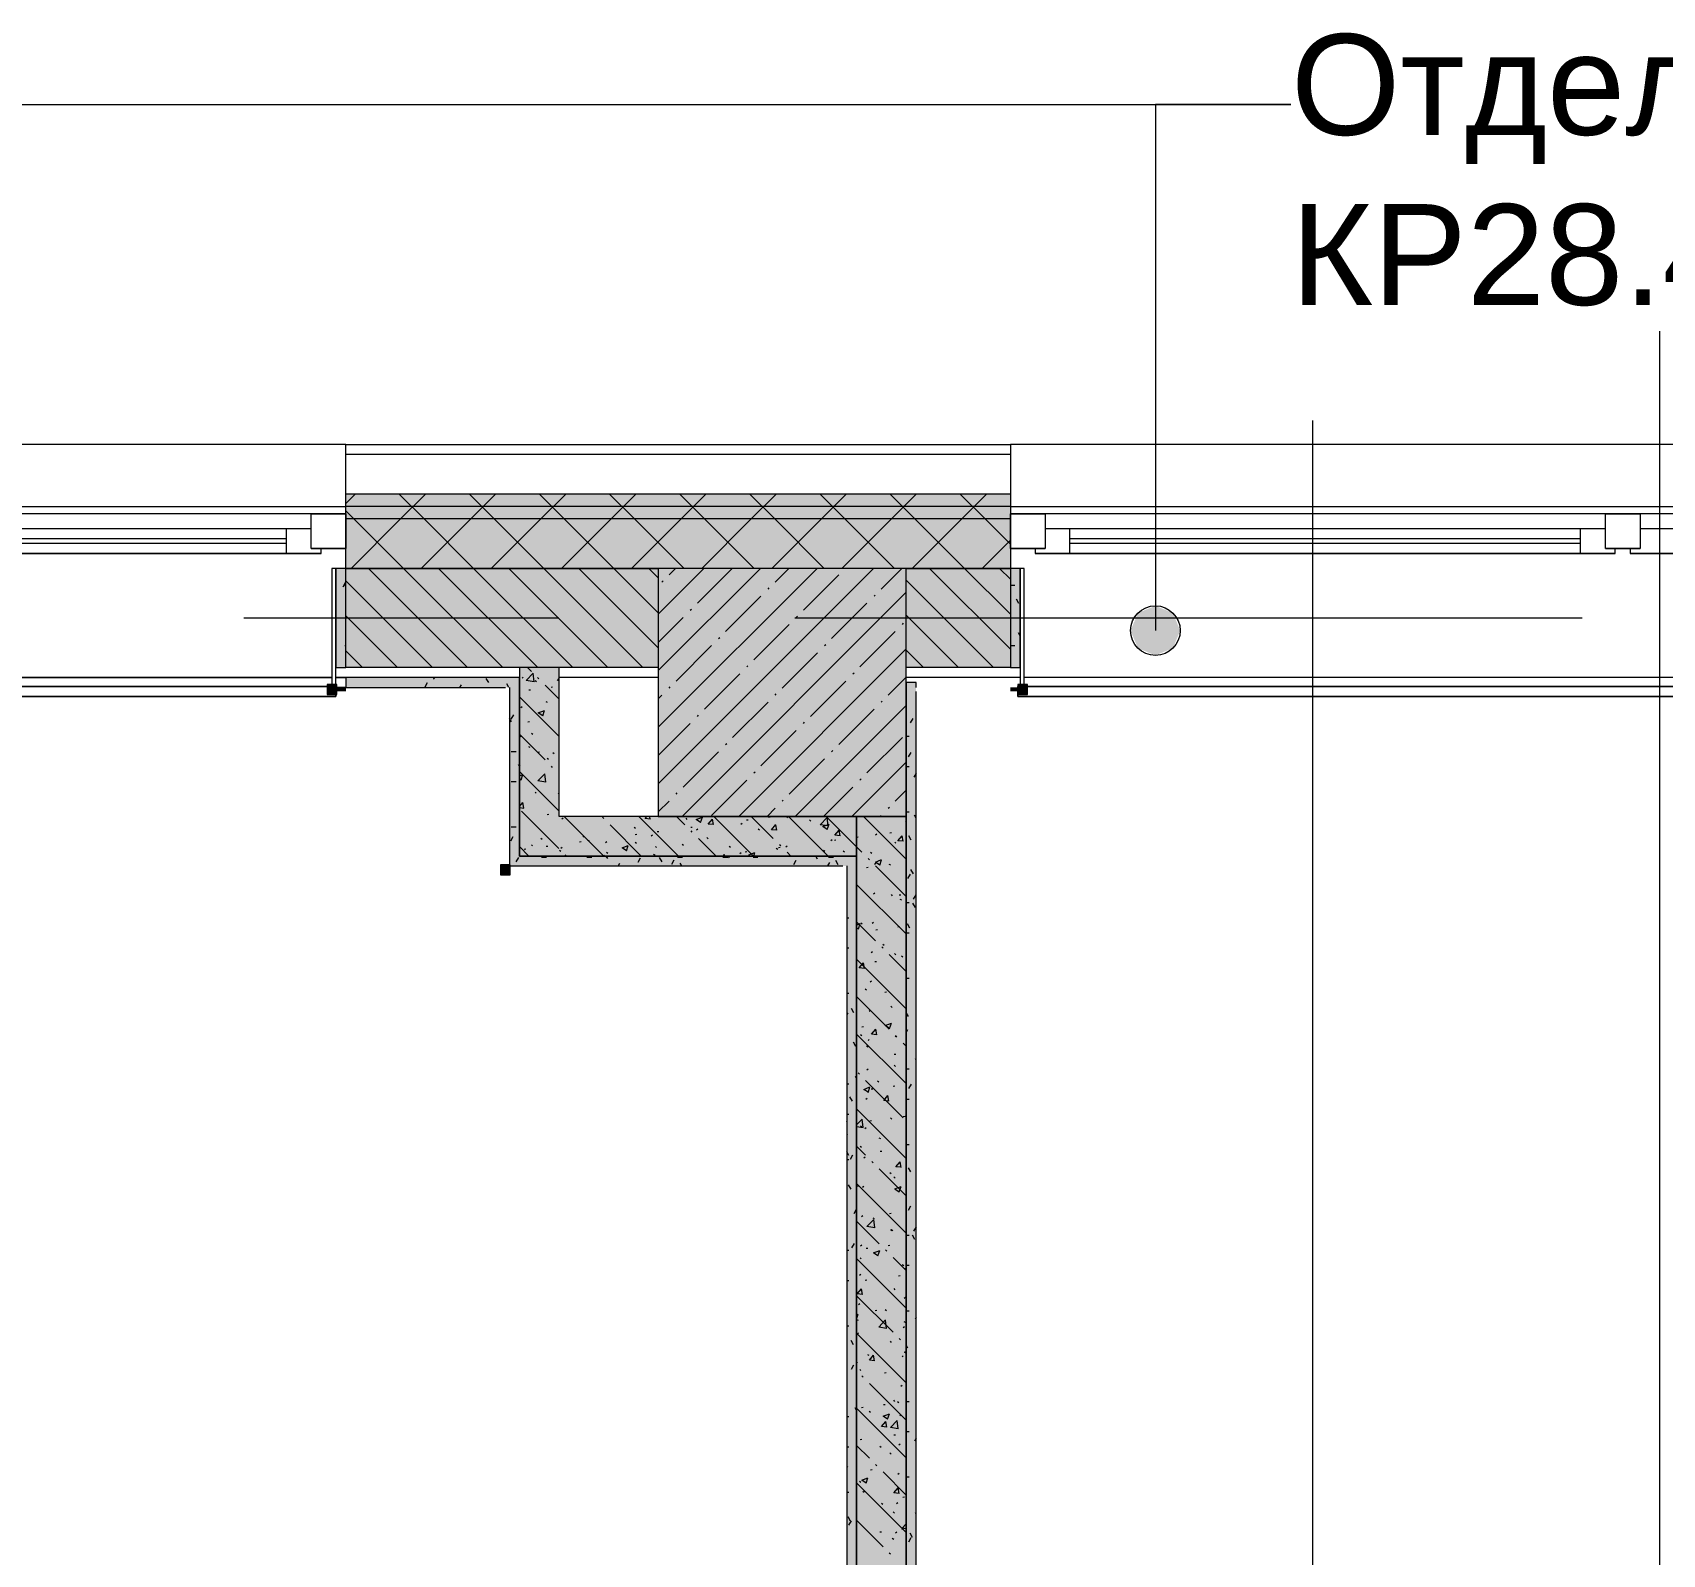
# Model space of a CAD drawing. Header units: millimetres. Extents: x -3817 to 677485, y -22715 to 103890.
# Drawn here: x 72522 to 75808, y 27023 to 30092 of the extents above; entities that cross this region are included whole.
import ezdxf

# ---------------------------------------------------------------- set-up
doc = ezdxf.new("R2010")
doc.units = ezdxf.units.MM
doc.layers.add('PDF _Геометрия', color=7, linetype='Continuous', true_color=0x1d1d1d)
doc.layers.add('PDF _Сплошная заливка', color=7, linetype='Continuous', true_color=0xffffff)
doc.layers.add('PDF _Текст', color=7, linetype='Continuous')
doc.styles.add('PDF GOST-Common', font='arial.ttf')

msp = doc.modelspace()

# ---------------------------------------------------------------- hatches: boundary and pattern name
at = {"layer": 'PDF _Сплошная заливка', "transparency": 33554559}
h = msp.add_hatch(color=256, dxfattribs=at)
h.paths.add_polyline_path([(85213.3, 29111.3), (85213.3, 29161.3), (80593.3, 29161.3), (80593.3, 29111.3), (84533.7, 29111.3)], flags=0)
h.paths.add_polyline_path([(70803.3, 29111.3), (71053.3, 29111.3), (71053.3, 29161.3), (68453.3, 29161.3), (68453.3, 29111.3), (70432.2, 29111.3)], flags=0)
h.paths.add_polyline_path([(73153.3, 29111.3), (74493.3, 29111.3), (74493.3, 29161.3), (73153.3, 29161.3)], flags=0)
h.paths.add_polyline_path([(77111.9, 29111.3), (77493.3, 29111.3), (77493.3, 29161.3), (76593.3, 29161.3), (76593.3, 29111.3)], flags=0)
h.paths.add_polyline_path([(60248.3, 29111.3), (61303.3, 29111.3), (61303.3, 29161.3), (60248.3, 29161.3)], flags=0)
h.paths.add_polyline_path([(66403.3, 29111.3), (67353.3, 29111.3), (67353.3, 29161.3), (66403.3, 29161.3)], flags=0)
h.paths.add_polyline_path([(57815.1, 29111.3), (57948.3, 29111.3), (57948.3, 29161.3), (57103.3, 29161.3), (57103.3, 29111.3), (57444.1, 29111.3)], flags=0)
h.paths.add_polyline_path([(51103.3, 29111.3), (52003.3, 29111.3), (52003.3, 29161.3), (51103.3, 29161.3)], flags=0)
h.paths.add_polyline_path([(55003.3, 29111.3), (55003.3, 29161.3), (54103.3, 29161.3), (54104.2, 29111.3), (54846.4, 29111.3)], flags=0)
h.paths.add_polyline_path([(49003.3, 29111.3), (49003.3, 29161.3), (47903.3, 29161.3), (47903.3, 29111.3), (48909, 29111.3)], flags=0)
h.paths.add_polyline_path([(44803.3, 29111.3), (44803.3, 29161.3), (42403.3, 29161.3), (42403.3, 29111.3), (44455.9, 29111.3)], flags=0)
h = msp.add_hatch(color=256, dxfattribs=at)
h.paths.add_polyline_path([(85213.3, 29011.3), (85213.3, 29111.3), (80593.3, 29111.3), (80593.3, 29011.3), (84533.7, 29011.3)], flags=0)
h.paths.add_polyline_path([(77493.3, 29011.3), (77493.3, 29111.3), (76593.3, 29111.3), (76593.3, 29011.3), (77111.9, 29011.3)], flags=0)
h.paths.add_polyline_path([(67353.3, 29011.3), (67353.3, 29013.3), (67321.3, 29013.3), (67321.3, 29021.3), (67353.3, 29021.3), (67353.3, 29111.3), (66403.3, 29111.3), (66403.3, 29011.3), (67321.3, 29011.3)], flags=0)
h.paths.add_polyline_path([(68485.3, 29011.3), (71053.3, 29011.3), (71053.3, 29111.3), (68453.3, 29111.3), (68453.3, 29021.3), (68485.3, 29021.3), (68485.3, 29013.3), (68453.3, 29011.3)], flags=0)
h.paths.add_polyline_path([(74283.3, 29011.3), (74493.3, 29011.3), (74493.3, 29111.3), (73153.3, 29111.3), (73153.3, 29011.3), (74143.2, 29011.3)], flags=0)
h.paths.add_polyline_path([(54403.3, 29011.3), (55003.3, 29011.3), (55003.3, 29111.3), (54103.3, 29111.3), (54104.2, 29011.3)], flags=0)
h.paths.add_polyline_path([(60783.9, 29011.3), (61303.3, 29011.3), (61303.3, 29111.3), (60248.3, 29111.3), (60248.3, 29011.3), (60412.8, 29011.3)], flags=0)
h.paths.add_polyline_path([(51103.3, 29011.3), (52003.3, 29011.3), (52003.3, 29111.3), (51103.3, 29111.3)], flags=0)
h.paths.add_polyline_path([(57103.3, 29011.3), (57948.3, 29011.3), (57948.3, 29111.3), (57103.3, 29111.3)], flags=0)
h.paths.add_polyline_path([(48403.3, 29011.3), (49003.3, 29011.3), (49003.3, 29111.3), (47903.3, 29111.3), (47903.3, 29011.3), (48166.8, 29011.3)], flags=0)
h.paths.add_polyline_path([(44803.3, 29011.3), (44803.3, 29111.3), (42403.3, 29111.3), (42403.3, 29011.3), (44455.9, 29011.3)], flags=0)
h = msp.add_hatch(color=256, dxfattribs=at)
h.paths.add_polyline_path([(80822.8, 28811.3), (80893.3, 28811.3), (80893.3, 29011.3), (80593.3, 29011.3), (80593.3, 28811.3)], flags=0)
h.paths.add_polyline_path([(73783.3, 28811.3), (73783.3, 29011.3), (73153.3, 29011.3), (73153.3, 28811.3), (73401, 28811.3)], flags=0)
h.paths.add_polyline_path([(74493.3, 28811.3), (74493.3, 29011.3), (74283.3, 29011.3), (74283.3, 28811.3)], flags=0)
h.paths.add_polyline_path([(76593.3, 28811.3), (76993.3, 28811.3), (76993.3, 29011.3), (76593.3, 29011.3)], flags=0)
h.paths.add_polyline_path([(68553.3, 28811.3), (70553.3, 28811.3), (70553.3, 29011.3), (68449.3, 29011.3), (68449.3, 28811.3)], flags=0)
h.paths.add_polyline_path([(67303.3, 28811.3), (67303.3, 29011.3), (67003.3, 29011.3), (67003.3, 28811.3), (67092.4, 28811.3)], flags=0)
h.paths.add_polyline_path([(60248.3, 28811.3), (60378.3, 28811.3), (60378.3, 29008.8), (60978.3, 29008.8), (60978.3, 28811.3), (61303.3, 28811.3), (61303.3, 29011.3), (60248.3, 29011.3), (60248.3, 28992.2)], flags=0)
h.paths.add_polyline_path([(54103.3, 28811.3), (54403.3, 28811.3), (54403.3, 29011.3), (54103.3, 29011.3)], flags=0)
h.paths.add_polyline_path([(57948.3, 28811.3), (57948.3, 29011.3), (57103.3, 29011.3), (57103.3, 28811.3), (57815.1, 28811.3)], flags=0)
h.paths.add_polyline_path([(43003.3, 28811.3), (44803.3, 28811.3), (44803.3, 29011.3), (43003.3, 29011.3)], flags=0)
h.paths.add_polyline_path([(52003.3, 28811.3), (52003.3, 29011.3), (51103.3, 29011.3), (51103.3, 28811.3), (51877.7, 28811.3)], flags=0)
h.paths.add_polyline_path([(47903.3, 28811.3), (48403.3, 28811.3), (48403.3, 29011.3), (47903.3, 29011.3)], flags=0)
for color, points in [(256, [(74143.2, 28511.3), (74283.3, 28511.3), (74283.3, 29011.3), (73783.3, 29011.3), (73783.3, 28511.3)]), (7, [(74785.8, 28835.9), (74821.2, 28850.6), (74835.8, 28885.9), (74821.2, 28921.3), (74785.8, 28935.9), (74750.5, 28921.3), (74735.8, 28885.9), (74750.5, 28850.6)]), (256, [(74183.3, 25111.4), (74283.3, 25111.4), (74283.3, 28511.3), (74183.3, 28511.3), (74183.3, 27014.1)]), (256, [(74183.3, 28411.3), (74183.3, 28431.3), (73503.3, 28431.3), (73503.3, 28411.3), (74163.3, 28411.3)])]:
    msp.add_hatch(color=color, dxfattribs=at).paths.add_polyline_path(points)
h = msp.add_hatch(color=256, dxfattribs=at)
h.paths.add_polyline_path([(71081.3, 28771.3), (71081.3, 28791.3), (71073.3, 28791.3), (71073.3, 28771.3)], flags=0)
h.paths.add_polyline_path([(73475.3, 28771.3), (73503.3, 28771.3), (73503.3, 28791.3), (73153.3, 28791.3), (73153.3, 28771.3), (73401, 28771.3)], flags=0)

# ---------------------------------------------------------------- linework, layer by layer
at = {"layer": 'PDF _Геометрия', "color": 7, "lineweight": 9}
for points in [[(72217.2, 28924.3), (72217.2, 29946.7), (75059.1, 29946.7), (74785.8, 29946.7), (74785.8, 28885.9)], [(74493.3, 29241.3), (73153.3, 29241.3)], [(74493.3, 29161.3), (73153.3, 29161.3)], [(74493.3, 29136.3), (73153.3, 29136.3)], [(74493.3, 29111.3), (73153.3, 29111.3)], [(71081.3, 28753.3), (73133.3, 28753.3), (71081.3, 28753.3), (71081.3, 28773.3)], [(73115.3, 28773.3), (71081.3, 28773.3), (73115.3, 28773.3)], [(73153.3, 28771.3), (73475.3, 28771.3)], [(73483.3, 28771.3), (73483.3, 28411.3)], [(74303.3, 24739.3), (74303.3, 28763.3)], [(74508.3, 28763.3), (74508.3, 28753.3), (74508.3, 28773.3)], [(76565.3, 28773.3), (74527.8, 28773.3), (76565.3, 28773.3)], [(73133.3, 28757.3), (73133.3, 28753.3), (73133.3, 28757.3)], [(73503.3, 28411.3), (74155.3, 28411.3)], [(74163.3, 28411.3), (74163.3, 28390.4), (74163.3, 25139.3)]]:
    msp.add_lwpolyline(points, dxfattribs=at)
at = {"layer": 'PDF _Геометрия', "color": 253, "lineweight": 9, "true_color": 0xaaaaaa}
for points in [[(75803.3, 25066), (75803.3, 26989.4), (75803.3, 29489.4)], [(75103.3, 24976), (75103.3, 26809.4), (75103.3, 29309.4)], [(73153.3, 29121.3), (71053.3, 29121.3)], [(76593.3, 29121.3), (74493.3, 29121.3)], [(72373.3, 29071.3), (73033.3, 29071.3)], [(73033.3, 29061.3), (72373.3, 29061.3)], [(74613.3, 29071.3), (75643.3, 29071.3)], [(75643.3, 29061.3), (74613.3, 29061.3)], [(73083.3, 29051.4), (73153.3, 29051.4)], [(74493.3, 29051.4), (74563.3, 29051.4)], [(75693.3, 29051.4), (75763.3, 29051.4)], [(72947.6, 28911.3), (73582.6, 28911.3)], [(74058.8, 28911.3), (75646.3, 28911.3)]]:
    msp.add_lwpolyline(points, dxfattribs=at)
at = {"layer": 'PDF _Геометрия', "color": 9, "lineweight": 9, "true_color": 0xc0c0c0}
for points in [[(73153.3, 29011.3), (73153.3, 29261.3), (71053.3, 29261.3), (71053.3, 29011.3)], [(76593.3, 29011.3), (76593.3, 29261.3), (74493.3, 29261.3), (74493.3, 29011.3), (74493.3, 28811.3), (74283.3, 28811.3), (74283.3, 29011.3), (73783.3, 29011.3), (73783.3, 28811.3), (73153.3, 28811.3), (73153.3, 29011.3), (73153.3, 29261.3), (74493.3, 29261.3), (74493.3, 29011.3)], [(70553.3, 24711.3), (70483.3, 24711.3), (70553.3, 24711.3), (70553.3, 24731.3), (70553.3, 25111.4), (71503.3, 25111.4), (71503.3, 24731.3), (71503.3, 24711.3), (73164.3, 24711.3), (73184.3, 24711.3), (73184.3, 25111.4), (74163.3, 25111.4), (74183.3, 25111.4), (74183.3, 28411.3), (74183.3, 28431.3), (73503.3, 28431.3), (73503.3, 28771.3), (73503.3, 28791.3), (73153.3, 28791.3), (73153.3, 28771.3), (73134.8, 28771.3)], [(73503.3, 28791.3), (73133.3, 28791.3), (73153.3, 28791.3)], [(73783.3, 28791.3), (73583.3, 28791.3)], [(74513.3, 28791.3), (74283.3, 28791.3)], [(74303.3, 28771.3), (74303.3, 28781.3), (74283.3, 28781.3), (74283.3, 24711.3), (74303.3, 24711.3), (74858.1, 24711.3), (74283.3, 24711.3)], [(76565.3, 28791.3), (74521.3, 28791.3)], [(73483.3, 28411.3), (73503.3, 28411.3)]]:
    msp.add_lwpolyline(points, dxfattribs=at)
at = {"layer": 'PDF _Геометрия', "lineweight": 9}
for points in [[(73153.3, 29142.3), (73172.4, 29161.3)], [(73163.8, 29011.3), (73263.8, 29111.3), (73313.8, 29161.3)], [(73611, 28811.3), (73411, 29011.3), (73311, 29111.3), (73261, 29161.3)], [(73305.2, 29011.3), (73405.2, 29111.3), (73455.2, 29161.3)], [(73752.4, 28811.3), (73552.4, 29011.3), (73452.4, 29111.3), (73402.4, 29161.3)], [(73446.6, 29011.3), (73546.6, 29111.3), (73596.6, 29161.3)], [(73783.3, 28921.9), (73693.8, 29011.3), (73593.8, 29111.3), (73543.8, 29161.3)], [(73588, 29011.3), (73688, 29111.3), (73738, 29161.3)], [(73835.3, 29011.3), (73735.3, 29111.3), (73685.3, 29161.3)], [(73729.5, 29011.3), (73829.5, 29111.3), (73879.5, 29161.3)], [(73976.7, 29011.3), (73876.7, 29111.3), (73826.7, 29161.3)], [(73870.9, 29011.3), (73970.9, 29111.3), (74020.9, 29161.3)], [(74118.1, 29011.3), (74018.1, 29111.3), (73968.1, 29161.3)], [(74012.3, 29011.3), (74112.3, 29111.3), (74162.3, 29161.3)], [(74259.5, 29011.3), (74159.5, 29111.3), (74109.5, 29161.3)], [(74153.7, 29011.3), (74253.7, 29111.3), (74303.7, 29161.3)], [(74493.3, 28919), (74401, 29011.3), (74301, 29111.3), (74251, 29161.3)], [(74295.2, 29011.3), (74395.2, 29111.3), (74445.2, 29161.3)], [(74493.3, 29060.5), (74442.4, 29111.3), (74392.4, 29161.3)], [(73269.6, 29011.3), (73169.6, 29111.3), (73153.3, 29127.7)], [(74436.6, 29011.3), (74493.3, 29068)], [(73398.9, 28811.3), (73198.9, 29011.3)], [(73469.6, 28811.3), (73269.6, 29011.3)], [(73540.3, 28811.3), (73340.3, 29011.3)], [(73681.7, 28811.3), (73481.7, 29011.3)], [(73783.3, 28851.2), (73623.1, 29011.3)], [(73783.3, 28992.6), (73764.6, 29011.3)], [(73783.3, 28919.3), (73875.4, 29011.3)], [(73783.3, 28805.2), (73989.4, 29011.3)], [(73783.3, 28691.2), (74103.5, 29011.3)], [(73783.3, 28577.1), (74217.5, 29011.3)], [(73805, 28998), (73818.3, 29011.3)], [(73862.1, 28941), (73932.4, 29011.3)], [(74018.9, 28983.8), (74046.4, 29011.3)], [(74075.9, 28926.8), (74147.2, 28998)], [(74232.7, 28969.5), (74274.5, 29011.3)], [(74493.3, 28848.3), (74330.2, 29011.3)], [(74493.3, 28989.8), (74471.7, 29011.3)], [(73328.2, 28811.3), (73153.3, 28986.2)], [(73790.8, 28983.8), (73793.1, 28986.2)], [(73831.6, 28511.3), (74283.3, 28963.1)], [(74004.6, 28969.5), (74007, 28971.9)], [(74218.5, 28955.3), (74220.8, 28957.6)], [(74459.5, 28811.3), (74283.3, 28987.6)], [(73847.8, 28926.8), (73850.2, 28929.1)], [(73919.1, 28884), (73990.4, 28955.3)], [(74132.9, 28869.7), (74204.2, 28941)], [(73257.5, 28811.3), (73153.3, 28915.5)], [(73783.3, 28862.2), (73833.5, 28912.5)], [(73976.1, 28827), (74047.4, 28898.3)], [(74061.6, 28912.5), (74064, 28914.9)], [(74275.5, 28898.3), (74277.9, 28900.6)], [(74388.8, 28811.3), (74283.3, 28916.9)], [(73904.8, 28869.7), (73907.2, 28872.1)], [(74118.7, 28855.5), (74121, 28857.9)], [(74189.9, 28812.7), (74261.2, 28884)], [(73186.7, 28811.3), (73153.3, 28844.8)], [(73819.3, 28784.2), (73890.6, 28855.5)], [(73945.6, 28511.3), (74283.3, 28849)], [(74033.1, 28769.9), (74104.4, 28841.2)], [(74318.1, 28811.3), (74283.3, 28846.2)], [(73876.3, 28727.2), (73947.6, 28798.5)], [(73961.8, 28812.7), (73964.2, 28815.1)], [(74175.7, 28798.5), (74178.1, 28800.8)], [(74247, 28755.7), (74283.3, 28792)], [(73805, 28769.9), (73807.4, 28772.3)], [(74090.2, 28712.9), (74161.4, 28784.2)], [(73783.3, 28748.2), (73790.8, 28755.7)], [(73933.3, 28670.2), (74004.6, 28741.4)], [(74018.9, 28755.7), (74021.2, 28758.1)], [(74059.7, 28511.3), (74283.3, 28735)], [(74147.2, 28655.9), (74218.5, 28727.2)], [(74232.7, 28741.4), (74235.1, 28743.8)], [(73783.3, 28634.1), (73847.8, 28698.7)], [(73862.1, 28712.9), (73864.4, 28715.3)], [(74075.9, 28698.7), (74078.3, 28701)], [(73990.4, 28613.1), (74061.6, 28684.4)], [(74204.2, 28598.9), (74275.5, 28670.2)], [(73833.5, 28570.4), (73904.8, 28641.6)], [(73919.1, 28655.9), (73921.5, 28658.3)], [(74047.4, 28556.1), (74118.7, 28627.4)], [(74132.9, 28641.6), (74135.3, 28644)], [(73976.1, 28598.9), (73978.5, 28601.2)], [(74173.7, 28511.3), (74283.3, 28620.9)], [(73890.6, 28513.3), (73961.8, 28584.6)], [(74116.7, 28511.3), (74175.7, 28570.4)], [(74189.9, 28584.6), (74192.3, 28587)], [(74261.2, 28541.8), (74283.3, 28563.9)], [(73783.3, 28520.1), (73805, 28541.8)], [(73819.3, 28556.1), (73821.7, 28558.5)], [(74033.1, 28541.8), (74035.5, 28544.2)], [(74247, 28527.6), (74249.3, 28530)], [(74002.6, 28511.3), (74018.9, 28527.6)], [(74230.7, 28511.3), (74232.7, 28513.3)]]:
    msp.add_lwpolyline(points, dxfattribs=at)
at = {"layer": 'PDF _Геометрия', "color": 116, "lineweight": 13, "true_color": 0x008040}
for points in [[(71053.3, 29136.3), (73153.3, 29136.3)], [(74493.3, 29136.3), (76593.3, 29136.3)]]:
    msp.add_lwpolyline(points, dxfattribs=at)
at = {"layer": 'PDF _Геометрия', "color": 253, "lineweight": 13, "true_color": 0xaaaaaa}
for points in [[(73153.3, 29121.3), (73153.3, 29051.4), (73083.3, 29051.4), (73083.3, 29121.3)], [(74563.3, 29121.3), (74563.3, 29051.4), (74493.3, 29051.4), (74493.3, 29121.3)], [(75763.3, 29121.3), (75763.3, 29051.4), (75693.3, 29051.4), (75693.3, 29121.3)], [(72303.3, 29041.3), (73103.3, 29041.3), (73103.3, 29051.4), (73083.3, 29051.4), (73083.3, 29091.3), (72323.3, 29091.3), (72323.3, 29051.4), (72303.3, 29051.4)], [(74543.3, 29041.3), (75713.3, 29041.3), (75713.3, 29051.4), (75693.3, 29051.4), (75693.3, 29091.3), (74563.3, 29091.3), (74563.3, 29051.4), (74543.3, 29051.4)], [(75743.3, 29041.3), (76543.3, 29041.3), (76543.3, 29051.4), (76523.3, 29051.4), (76523.3, 29091.3), (75763.3, 29091.3), (75763.3, 29051.4), (75743.3, 29051.4)]]:
    msp.add_lwpolyline(points, close=True, dxfattribs=at)
for points in [[(73033.3, 29041.3), (73033.3, 29091.3)], [(74613.3, 29041.3), (74613.3, 29091.3)], [(75643.3, 29041.3), (75643.3, 29091.3)], [(73103.3, 29041.3), (72303.3, 29041.3)], [(75713.3, 29041.3), (74543.3, 29041.3)], [(76543.3, 29041.3), (75743.3, 29041.3)]]:
    msp.add_lwpolyline(points, dxfattribs=at)
at = {"layer": 'PDF _Геометрия', "color": 9, "lineweight": 9, "true_color": 0xc0c0c0}
for points in [[(73133.3, 28767.4), (73133.3, 29011.3), (73125.3, 29011.3), (73125.3, 28767.4)], [(73153.3, 28811.3), (73153.3, 29011.3), (73133.3, 29011.3), (73133.3, 28811.3)], [(74513.3, 28811.3), (74513.3, 29011.3), (74493.3, 29011.3), (74493.3, 28811.3)], [(74521.3, 28767.4), (74521.3, 29011.3), (74513.3, 29011.3), (74513.3, 28767.4)], [(73583.3, 28511.3), (73583.3, 28811.3), (73503.3, 28811.3), (73503.3, 28431.3), (73583.3, 28431.3), (74183.3, 28431.3), (74183.3, 28511.3)], [(73125.3, 28791.3), (71081.3, 28791.3)], [(74183.3, 28511.3), (74183.3, 25111.4), (74283.3, 25111.4), (74283.3, 28511.3)]]:
    msp.add_lwpolyline(points, close=True, dxfattribs=at)
at = {"layer": 'PDF _Геометрия', "color": 7, "lineweight": 9}
for points in [[(73783.3, 29011.3), (73153.3, 29011.3), (73783.3, 29011.3), (73783.3, 28811.3), (73783.3, 28511.3), (74283.3, 28511.3), (74283.3, 28811.3), (74283.3, 29011.3)], [(74493.3, 29011.3), (74283.3, 29011.3)], [(76573.3, 28753.3), (74508.3, 28753.3)]]:
    msp.add_lwpolyline(points, close=True, dxfattribs=at)
at = {"layer": 'PDF _Геометрия', "color": 253, "lineweight": 9, "true_color": 0x9b9b9b}
for points in [[(73152.1, 28981.9), (73147.1, 28973.2)], [(73151.4, 28977.6), (73153.3, 28977.6)], [(73153.3, 28975.4), (73152.1, 28977.4)], [(74493.3, 28977.6), (74502.6, 28977.6)], [(74510.7, 28940.7), (74505.7, 28949.4)], [(74513.3, 28875.3), (74509.8, 28881.3)], [(73151.4, 28855.7), (73153.3, 28855.7)], [(74493.3, 28855.7), (74502.6, 28855.7)], [(73317.6, 28780.8), (73312.6, 28772.1)], [(73331.9, 28788), (73329.9, 28791.3)], [(73385.6, 28776.7), (73382.5, 28771.3)], [(73441.5, 28780.9), (73436.5, 28789.6)], [(73482.2, 28771.3), (73478.1, 28778.5)], [(73487.3, 28701.7), (73483.3, 28708.6)], [(73491.2, 28715.8), (73486.2, 28707)], [(74296.4, 28708.4), (74291.4, 28699.7)], [(74283.3, 28672.8), (74289.2, 28672.8)], [(74303.3, 28690.4), (74302.7, 28691.4)], [(73486.7, 28642.3), (73496.8, 28642.3)], [(74292.4, 28640.4), (74287.3, 28631.6)], [(73503.3, 28613), (73501.5, 28616)], [(74283.3, 28611.8), (74289.2, 28611.8)], [(74303.3, 28598.3), (74298.5, 28590)], [(73486.7, 28581.3), (73496.8, 28581.3)], [(74283.3, 28520.4), (74289.2, 28520.4)], [(74303.3, 28507.5), (74299.7, 28513.7)], [(73490.1, 28470), (73485.1, 28461.3)], [(73486.7, 28489.9), (73496.8, 28489.9)], [(74293.6, 28463.3), (74288.6, 28472.1)], [(73538.2, 28431.3), (73537.9, 28430.8)], [(73681.3, 28426.6), (73678.5, 28431.3)], [(73749.3, 28430.7), (73748.9, 28431.3)], [(73927, 28427.7), (73924.9, 28431.3)], [(74104.7, 28424.7), (74100.9, 28431.3)], [(73501.3, 28428.4), (73496.2, 28419.7)], [(73547.7, 28429), (73557.7, 28429)], [(73639.1, 28429), (73649.2, 28429)], [(73705.4, 28416.1), (73702.6, 28411.3)], [(73747, 28427.3), (73742, 28418.6)], [(73791, 28419.5), (73785.9, 28428.2)], [(73815, 28423.2), (73810, 28414.5)], [(73822, 28429), (73832, 28429)], [(73830.9, 28411.3), (73827.6, 28417.1)], [(73913.4, 28429), (73923.5, 28429)], [(73974.4, 28429), (73984.4, 28429)], [(74060.8, 28422.1), (74055.7, 28413.4)], [(74128.8, 28418), (74124.9, 28411.3)], [(74126.8, 28429), (74136.8, 28429)], [(74146.4, 28413.5), (74141.3, 28422.2)], [(74297.7, 28395.3), (74292.6, 28404)], [(74291.3, 28394.6), (74286.2, 28385.9)], [(74283.3, 28337.5), (74289.2, 28337.5)], [(74301.8, 28327.3), (74296.7, 28336)], [(74302.4, 28353), (74297.4, 28344.3)], [(74163.3, 28307), (74167.3, 28307)], [(74283.3, 28276.5), (74289.2, 28276.5)], [(74290.6, 28285.6), (74285.6, 28294.3)], [(74163.3, 28246.1), (74167.3, 28246.1)], [(74283.3, 28185.1), (74289.2, 28185.1)], [(74283.5, 28176), (74283.3, 28176.4)], [(74163.3, 28154.6), (74167.3, 28154.6)], [(74165.3, 28115.4), (74163.3, 28112)], [(74177.9, 28115), (74172.9, 28123.7)], [(74287.6, 28107.9), (74283.3, 28115.5)], [(74286.1, 28080.9), (74283.3, 28076)], [(74182, 28047), (74177, 28055.7)], [(74183.3, 28024.7), (74182.5, 28023.4)], [(74303.3, 28019.9), (74301.9, 28022.2)], [(74163.3, 27971.7), (74167.3, 27971.7)], [(74183.3, 27983.9), (74181.1, 27987.7)], [(74283.3, 28002.2), (74289.2, 28002.2)], [(74293.2, 27971.2), (74288.1, 27962.5)], [(74174.9, 27937.3), (74169.9, 27946)], [(74283.3, 27941.3), (74289.2, 27941.3)], [(74163.3, 27910.8), (74167.3, 27910.8)], [(74163.8, 27895.7), (74163.3, 27896.6)], [(74164.2, 27869.7), (74163.3, 27868.1)], [(74283.3, 27849.8), (74289.2, 27849.8)], [(74167.9, 27827.6), (74163.3, 27835.6)], [(74163.3, 27819.3), (74167.3, 27819.3)], [(74175.3, 27828), (74170.3, 27819.3)], [(74292.8, 27794.2), (74287.8, 27802.9)], [(74172, 27759.6), (74166.9, 27768.3)], [(74182.4, 27718.4), (74177.4, 27709.7)], [(74292.1, 27725.5), (74287, 27716.7)], [(74303.2, 27683.8), (74298.2, 27675.1)], [(74178.3, 27650.3), (74173.3, 27641.6)], [(74283.3, 27666.9), (74289.2, 27666.9)], [(74300.9, 27658.1), (74295.9, 27666.8)], [(74163.3, 27636.5), (74167.3, 27636.5)], [(74163.3, 27575.5), (74167.3, 27575.5)], [(74283.3, 27606), (74289.2, 27606)], [(74283.3, 27514.5), (74289.2, 27514.5)], [(74163.3, 27484.1), (74167.3, 27484.1)], [(74303.3, 27501), (74301.2, 27497.4)], [(74177.1, 27445.8), (74172.1, 27454.5)], [(74286.8, 27438.8), (74283.3, 27444.9)], [(74177.2, 27404.6), (74172.2, 27395.9)], [(74183.3, 27313.3), (74180.3, 27318.5)], [(74283.3, 27331.7), (74289.2, 27331.7)], [(74163.3, 27301.2), (74167.3, 27301.2)], [(74283.3, 27270.7), (74289.2, 27270.7)], [(74303.3, 27257.2), (74300.1, 27251.7)], [(74163.3, 27240.2), (74167.3, 27240.2)], [(74165, 27200.5), (74163.3, 27197.6)], [(74163.3, 27148.8), (74167.3, 27148.8)], [(74283.3, 27179.3), (74289.2, 27179.3)], [(74171.2, 27090.4), (74166.1, 27099.1)], [(74172, 27090.8), (74167, 27082.1)], [(74303.3, 27105.5), (74302.2, 27107.3)], [(74292.9, 27056.3), (74287.8, 27047.6)], [(74296.1, 27057), (74291, 27065.7)]]:
    msp.add_lwpolyline(points, dxfattribs=at)
at = {"layer": 'PDF _Геометрия', "color": 252, "lineweight": 9, "true_color": 0x878787}
for points in [[(73508.6, 28789.7), (73511.2, 28791.8)], [(73532.9, 28782.9), (73517.1, 28785.4), (73530.9, 28799.8)], [(73527.5, 28803.6), (73519.8, 28811.3)], [(73532.9, 28782.9), (73530.9, 28799.8)], [(73522.5, 28766.3), (73525.8, 28766.7)], [(73535.4, 28785.3), (73537.9, 28783.1)], [(73542.6, 28788.5), (73540.1, 28791.1)], [(73583.3, 28747.9), (73555.2, 28776)], [(73567, 28772.1), (73570.3, 28772.6)], [(73583.3, 28785), (73579.8, 28785.3), (73583.3, 28789.5)], [(73583.3, 28672.4), (73503.3, 28752.4)], [(73506.4, 28730.5), (73509.1, 28732.6)], [(73556.4, 28743.1), (73559.3, 28741.3)], [(73520.2, 28702), (73523.5, 28702.4)], [(73550.2, 28713.8), (73541.3, 28719.8), (73553.8, 28724.6)], [(73550.2, 28713.8), (73553.8, 28724.5)], [(73555.2, 28625.1), (73503.3, 28677)], [(73504.2, 28671.4), (73506.9, 28673.4)], [(73528, 28679.2), (73530.5, 28677)], [(73521.8, 28652.3), (73524.6, 28650.5)], [(73540.8, 28640.7), (73544.1, 28641.2)], [(73559.3, 28628.4), (73562.1, 28626.6)], [(73570.7, 28640.2), (73573.1, 28637.9)], [(73503.3, 28613.1), (73504.7, 28614.2)], [(73583.3, 28521.6), (73503.3, 28601.6)], [(73503.3, 28592.8), (73510.5, 28595.6)], [(73506.9, 28584.8), (73510.5, 28595.6)], [(73556.5, 28580.3), (73540.6, 28582.8), (73554.5, 28597.2)], [(73556.5, 28580.3), (73554.5, 28597.2)], [(73570.3, 28610), (73567.8, 28612.5)], [(73583.3, 28597), (73582.9, 28597.4)], [(73503.3, 28587.3), (73506.9, 28584.9)], [(73503.3, 28531), (73510.1, 28539.2)], [(73503.3, 28528.9), (73512.2, 28528.1)], [(73512.2, 28528), (73510.2, 28539.2)], [(73534.9, 28560.2), (73537.3, 28557.9)], [(73581.3, 28557.9), (73583.3, 28556.7)], [(73582.9, 28446.6), (73507.4, 28522)], [(73559.5, 28515.3), (73562.8, 28515.7)], [(73589.1, 28506.3), (73591.7, 28508.3)], [(73673.5, 28431.3), (73593.5, 28511.3)], [(73673.4, 28506.9), (73670.9, 28509.4)], [(73824.3, 28431.3), (73744.3, 28511.3)], [(73767.3, 28505.8), (73756.6, 28506.7), (73760.5, 28511.3)], [(73767.3, 28505.7), (73766.2, 28511.3)], [(73836.8, 28494.3), (73819.8, 28511.3)], [(73838.6, 28507.5), (73841.1, 28505.2)], [(73868.6, 28499.1), (73859.7, 28505), (73872.2, 28509.8)], [(73868.6, 28499), (73872.2, 28509.7)], [(73894.8, 28494.6), (73884.2, 28495.5), (73892.7, 28505.8)], [(73894.8, 28494.6), (73892.8, 28505.7)], [(73975.2, 28431.3), (73895.2, 28511.3)], [(73950.1, 28495.7), (73952.8, 28497.8)], [(73961, 28504.2), (73964.3, 28504.6)], [(74015.3, 28466.7), (73970.7, 28511.3)], [(74005.5, 28510), (74008.8, 28510.5)], [(74042.5, 28509.1), (74045.1, 28511.1)], [(74126.1, 28431.3), (74046.1, 28511.3)], [(74088.6, 28504), (74091.1, 28501.8)], [(74125.7, 28492), (74109.9, 28494.5), (74123.8, 28508.9)], [(74193.9, 28439), (74183.3, 28449.6), (74121.6, 28511.3)], [(74125.7, 28492), (74123.8, 28508.9)], [(74283.3, 28425), (74196.9, 28511.3)], [(74283.3, 28500.5), (74281.9, 28501.9)], [(73546.7, 28467), (73549.5, 28465.2)], [(73631.2, 28471.9), (73633.7, 28469.6)], [(73641.6, 28463), (73644.5, 28461.2)], [(73748.9, 28431.3), (73686, 28494.3)], [(73734.9, 28489.7), (73737.4, 28487.4)], [(73736.9, 28474.7), (73740.2, 28475.1)], [(73769, 28471.8), (73771.7, 28473.9)], [(73781.4, 28480.5), (73784.7, 28481)], [(73848.7, 28489.4), (73852, 28489.8)], [(73851.9, 28479.3), (73849.4, 28481.8)], [(73860.3, 28484.3), (73863, 28486.4)], [(73899.8, 28431.3), (73864.5, 28466.7)], [(73881.2, 28468.5), (73883.7, 28466.2)], [(73984.9, 28486.3), (73987.4, 28484)], [(74022.3, 28483.5), (74011.7, 28484.4), (74020.3, 28494.6)], [(74022.3, 28483.4), (74020.3, 28494.5)], [(74124.1, 28484.8), (74115.2, 28490.8), (74127.7, 28495.6)], [(74124.1, 28484.8), (74127.7, 28495.5)], [(74131.6, 28462.4), (74134.3, 28464.4)], [(74138.4, 28463.5), (74141.7, 28464)], [(74149.8, 28472.3), (74139.2, 28473.2), (74147.8, 28483.4)], [(74149.9, 28472.2), (74147.8, 28483.4)], [(74182.9, 28469.4), (74183.3, 28469.5), (74186.2, 28469.8)], [(74221.4, 28473.8), (74224.1, 28475.8)], [(74250.2, 28478.3), (74253.5, 28478.7)], [(74277.4, 28461.1), (74266.7, 28462.1), (74275.3, 28472.3)], [(74277.4, 28461.1), (74275.3, 28472.2)], [(73522.6, 28431.3), (73503.3, 28450.7)], [(73512.7, 28445.1), (73516.1, 28445.6)], [(73527.5, 28454.1), (73530, 28451.8)], [(73557.2, 28451), (73560.6, 28451.4)], [(73584.2, 28443.2), (73587, 28441.4)], [(73586.9, 28447.1), (73589.5, 28449.2)], [(73597.9, 28431.5), (73595.4, 28434)], [(73624.6, 28459.9), (73627.9, 28460.3)], [(73673.8, 28432.9), (73675.5, 28431.3)], [(73676.7, 28458.5), (73679.4, 28460.5)], [(73679.1, 28439.1), (73681.9, 28437.3)], [(73719.2, 28441.7), (73710.3, 28447.7), (73722.8, 28452.5)], [(73719.2, 28441.7), (73722.8, 28452.4)], [(73736.5, 28459), (73739.4, 28457.2)], [(73774, 28435.1), (73776.9, 28433.3)], [(73777.5, 28450.7), (73780, 28448.4)], [(73831.5, 28455), (73834.3, 28453.2)], [(73914.2, 28434), (73917.6, 28434.5)], [(73926.4, 28451), (73929.2, 28449.2)], [(73948, 28436.5), (73950.6, 28438.6)], [(73958.7, 28439.9), (73962.1, 28440.3)], [(73968.9, 28431.3), (73965.8, 28433.4), (73978.3, 28438.2)], [(73976, 28431.3), (73978.3, 28438.2)], [(74021.3, 28447), (74024.1, 28445.2)], [(74026.1, 28448.8), (74029.4, 28449.2)], [(74030.4, 28451.6), (74027.9, 28454.1)], [(74040.3, 28449.9), (74043, 28451.9)], [(74050.7, 28431.3), (74043, 28439)], [(74116.2, 28443), (74119, 28441.2)], [(74156.5, 28441.8), (74159, 28439.6)], [(74211.1, 28439), (74213.9, 28437.2)], [(74260.2, 28459.6), (74262.6, 28457.4)], [(74203.4, 28408.1), (74206.8, 28408.6)], [(74209, 28423.9), (74206.4, 28426.5)], [(74219.3, 28414.6), (74221.9, 28416.6)], [(74230.2, 28413.2), (74221.4, 28419.2), (74233.8, 28424)], [(74283.3, 28349.6), (74221.5, 28411.4)], [(74230.2, 28413.2), (74233.8, 28423.9)], [(74248.6, 28415.1), (74251.4, 28413.3)], [(74283.3, 28274.2), (74183.3, 28374.2)], [(74217.1, 28355.4), (74219.8, 28357.4)], [(74252.8, 28353.5), (74255.3, 28351.3)], [(74269, 28352.8), (74272.3, 28353.2)], [(74270.6, 28344.6), (74273.5, 28342.8)], [(74221.5, 28260.5), (74183.3, 28298.8)], [(74183.3, 28292.2), (74190.6, 28295)], [(74183.3, 28286.8), (74186.9, 28284.3)], [(74187, 28284.2), (74190.6, 28295)], [(74191.7, 28296.7), (74194.2, 28294.4)], [(74214.9, 28296.2), (74217.6, 28298.2)], [(74222.2, 28282.7), (74225.5, 28283.1)], [(74266.7, 28288.5), (74270, 28289)], [(74212.8, 28237), (74215.4, 28239.1)], [(74236.6, 28245.4), (74234.1, 28247.9)], [(74236, 28253.7), (74238.9, 28251.9)], [(74283.3, 28198.8), (74249.2, 28232.8)], [(74259.6, 28234.5), (74262.1, 28232.2)], [(74283.3, 28123.3), (74183.3, 28223.3)], [(74199.2, 28204.8), (74188.6, 28205.7), (74197.1, 28216)], [(74199.2, 28204.8), (74197.2, 28215.9)], [(74219.9, 28218.4), (74223.2, 28218.8)], [(74273.5, 28229.8), (74276.3, 28228)], [(74210.6, 28177.8), (74213.3, 28179.9)], [(74249.2, 28082), (74183.3, 28147.9)], [(74200.7, 28163.3), (74203.5, 28161.5)], [(74240.5, 28157.1), (74243.8, 28157.6)], [(74208.5, 28118.6), (74211.1, 28120.7)], [(74252.3, 28128.4), (74254.8, 28126.1)], [(74283.3, 27972.4), (74183.3, 28072.4)], [(74191.2, 28071.6), (74193.7, 28069.3)], [(74193.7, 28087), (74197, 28087.5)], [(74223.9, 28071.1), (74213.2, 28072), (74221.8, 28082.2)], [(74223.9, 28071), (74221.8, 28082.2)], [(74249.8, 28083.8), (74241, 28089.8), (74253.4, 28094.5)], [(74249.8, 28083.7), (74253.4, 28094.5)], [(74260.9, 28068.5), (74263.8, 28066.7)], [(74264.3, 28066.9), (74261.8, 28069.4)], [(74203.5, 28048.6), (74206.3, 28046.8)], [(74206.3, 28059.5), (74208.9, 28061.5)], [(74283.3, 28047.9), (74276.9, 28054.3)], [(74259.1, 28009.3), (74261.6, 28007.1)], [(74259.2, 28031.7), (74262.6, 28032.1)], [(74188.8, 27991.5), (74186.3, 27994)], [(74276.9, 27903.4), (74201.4, 27978.9)], [(74204.1, 28000.3), (74206.8, 28002.3)], [(74225.6, 27978.1), (74228.4, 27976.3)], [(74206.6, 27954.9), (74197.7, 27960.8), (74210.2, 27965.6)], [(74202, 27941.1), (74204.6, 27943.1)], [(74206.6, 27954.8), (74210.2, 27965.5)], [(74212.5, 27961.6), (74215.8, 27962)], [(74248.5, 27937.3), (74237.9, 27938.3), (74246.5, 27948.5)], [(74248.5, 27937.3), (74246.5, 27948.4)], [(74257, 27967.4), (74260.3, 27967.8)], [(74283.3, 27821.6), (74183.3, 27921.6)], [(74277.5, 27906.1), (74280.9, 27906.6)], [(74183.3, 27889.3), (74194.5, 27901)], [(74183.3, 27886.2), (74196.4, 27884.1)], [(74190.9, 27887.2), (74193.8, 27885.4)], [(74196.5, 27884.1), (74194.5, 27901)], [(74199.8, 27881.9), (74202.5, 27883.9)], [(74210.2, 27897.3), (74213.5, 27897.7)], [(74251.8, 27903.2), (74254.3, 27901)], [(74201.4, 27828), (74183.3, 27846.2)], [(74190.7, 27846.4), (74193.2, 27844.1)], [(74228.4, 27863.4), (74231.3, 27861.6)], [(74197.6, 27822.7), (74200.3, 27824.7)], [(74216.5, 27812.9), (74214, 27815.4)], [(74230.8, 27836), (74234.1, 27836.5)], [(74273.2, 27803.6), (74262.6, 27804.5), (74271.1, 27814.7)], [(74273.2, 27803.5), (74271.2, 27814.7)], [(74283.3, 27746.2), (74229.1, 27800.4)], [(74250.5, 27792.9), (74253.3, 27791.1)], [(74258.6, 27784.2), (74261.1, 27781.9)], [(74283.3, 27670.7), (74183.3, 27770.7)], [(74184, 27765.9), (74187.3, 27766.3)], [(74195.5, 27763.5), (74198.1, 27765.6)], [(74260.6, 27760.3), (74273, 27765.1)], [(74260.6, 27760.3), (74269.4, 27754.3)], [(74269.4, 27754.3), (74273.1, 27765)], [(74249.5, 27710.6), (74252.8, 27711)], [(74229.1, 27649.5), (74183.3, 27695.3)], [(74193.3, 27704.3), (74196, 27706.4)], [(74220, 27681.5), (74204.2, 27684), (74218, 27698.4)], [(74215.9, 27702), (74218.7, 27700.2)], [(74220, 27681.5), (74218.1, 27698.4)], [(74251.3, 27678.1), (74253.7, 27675.8)], [(74253.3, 27678.1), (74256.2, 27676.3)], [(74191.2, 27645.1), (74193.8, 27647.2)], [(74247.2, 27646.3), (74250.6, 27646.7)], [(74283.3, 27519.8), (74183.3, 27619.8)], [(74183.3, 27609.9), (74183.3, 27609.8)], [(74190.2, 27621.3), (74192.6, 27619)], [(74202.7, 27640.4), (74206.1, 27640.9)], [(74226.2, 27625.4), (74217.3, 27631.4), (74229.8, 27636.1)], [(74226.2, 27625.3), (74229.8, 27636.1)], [(74244.2, 27634.4), (74241.7, 27636.9)], [(74283.3, 27595.3), (74256.7, 27621.8)], [(74189, 27585.9), (74191.7, 27588)], [(74200.5, 27576.2), (74203.8, 27576.6)], [(74267.8, 27585), (74271.1, 27585.5)], [(74275.4, 27607.6), (74278.2, 27605.8)], [(74281.3, 27599.3), (74283.3, 27600.8)], [(74256.7, 27471), (74183.3, 27544.4)], [(74195, 27547.3), (74184.4, 27548.2), (74193, 27558.4)], [(74195, 27547.2), (74193, 27558.4)], [(74258.1, 27559), (74260.5, 27556.8)], [(74186.8, 27526.8), (74189.5, 27528.8)], [(74221, 27514.9), (74224.4, 27515.3)], [(74240.8, 27516.8), (74243.6, 27515)], [(74279.2, 27540.1), (74281.8, 27542.1)], [(74183.3, 27506), (74186.5, 27507.2)], [(74183.3, 27497.4), (74186.5, 27507.2)], [(74183.4, 27496.9), (74186.2, 27495.1)], [(74243.6, 27478.9), (74227.8, 27481.3), (74241.6, 27495.8)], [(74243.6, 27478.8), (74241.6, 27495.7)], [(74277, 27480.9), (74279.7, 27482.9)], [(74278.3, 27492.9), (74281.1, 27491.1)], [(74283.3, 27368.9), (74183.3, 27468.9)], [(74184.7, 27467.6), (74187.3, 27469.6)], [(74250.7, 27453), (74253.2, 27450.7)], [(74271.8, 27455.9), (74269.3, 27458.4)], [(74205.4, 27426.4), (74208.2, 27424.6)], [(74219.7, 27413.5), (74209.1, 27414.5), (74217.6, 27424.7)], [(74219.7, 27413.5), (74217.6, 27424.6)], [(74274.9, 27421.7), (74277.5, 27423.8)], [(74283.3, 27428.8), (74280.2, 27430.9), (74283.3, 27432)], [(74183.3, 27409), (74185.2, 27410.4)], [(74189.6, 27396.1), (74192.1, 27393.8)], [(74196.4, 27380.4), (74193.9, 27382.9)], [(74239.8, 27389.4), (74243.1, 27389.9)], [(74283.3, 27293.6), (74209, 27367.9)], [(74272.7, 27362.5), (74275.4, 27364.6)], [(74283.3, 27218.1), (74183.3, 27318.1)], [(74193, 27319.3), (74196.3, 27319.7)], [(74237.5, 27325.2), (74240.8, 27325.6)], [(74257.6, 27333.9), (74260, 27331.6)], [(74265.7, 27331.5), (74268.5, 27329.7)], [(74208.3, 27311.7), (74211.1, 27309.8)], [(74244.3, 27279.8), (74233.7, 27280.7), (74242.3, 27290.9)], [(74245.8, 27296), (74236.9, 27301.9), (74249.4, 27306.7)], [(74244.4, 27279.7), (74242.3, 27290.9)], [(74245.8, 27295.9), (74249.4, 27306.6)], [(74267.2, 27276.3), (74251.3, 27278.7), (74265.2, 27293.2)], [(74267.2, 27276.2), (74265.2, 27293.1)], [(74270.5, 27303.3), (74273.2, 27305.4)], [(74190.7, 27255), (74194.1, 27255.5)], [(74258.1, 27263.9), (74261.4, 27264.3)], [(74209, 27217), (74183.3, 27242.7)], [(74230.3, 27241.1), (74233.1, 27239.3)], [(74250.2, 27227.8), (74252.7, 27225.5)], [(74268.4, 27244.1), (74271, 27246.2)], [(74211.3, 27193.8), (74214.6, 27194.2)], [(74224, 27201.9), (74221.5, 27204.4)], [(74283.3, 27142.7), (74236.6, 27189.3)], [(74266.2, 27185), (74268.9, 27187)], [(74283.3, 27067.2), (74183.3, 27167.2)], [(74189.1, 27171), (74191.6, 27168.7)], [(74202.5, 27167), (74193.7, 27173), (74206.1, 27177.8)], [(74195.7, 27150.3), (74198.5, 27148.5)], [(74202.5, 27167), (74206.1, 27177.7)], [(74269, 27146.1), (74258.4, 27147), (74267, 27157.2)], [(74269, 27146), (74267, 27157.1)], [(74233.2, 27126.4), (74236, 27124.6)], [(74264, 27125.8), (74266.7, 27127.8)], [(74276.8, 27138.4), (74280.1, 27138.9)], [(74236.6, 27038.5), (74183.3, 27091.8)], [(74257, 27108.7), (74259.5, 27106.5)], [(74283.3, 27074.8), (74274.9, 27076.1), (74283.3, 27084.8)], [(74230, 27068.3), (74233.4, 27068.7)], [(74255.2, 27055.9), (74258.1, 27054.1)], [(74261.9, 27066.6), (74264.5, 27068.6)], [(74274.6, 27074.2), (74277.9, 27074.6)], [(74251.7, 27023.4), (74249.2, 27025.9)]]:
    msp.add_lwpolyline(points, dxfattribs=at)
at = {"layer": 'PDF _Геометрия', "color": 7, "lineweight": 20}
for points in [[(73134.8, 28777.3), (73115.3, 28777.3), (73115.3, 28757.3), (73134.8, 28757.3)], [(74527.8, 28777.3), (74508.3, 28777.3), (74508.3, 28757.3), (74527.8, 28757.3)], [(73484.8, 28413.3), (73465.3, 28413.3), (73465.3, 28393.3), (73484.8, 28393.3)]]:
    msp.add_lwpolyline(points, close=True, dxfattribs=at)
at = {"layer": 'PDF _Геометрия', "color": 7, "lineweight": 9}
msp.add_circle((74785.8, 28885.9), 50, dxfattribs=at)
at = {"layer": 'PDF _Сплошная заливка', "lineweight": 35, "transparency": 33554559}
for points in [[(73133.3, 28811.3), (73153.3, 28811.3), (73133.3, 29011.3), (73153.3, 29011.3)], [(74493.3, 28811.3), (74513.3, 28811.3), (74493.3, 29011.3), (74513.3, 29011.3)], [(73583.3, 28431.3), (73583.3, 28811.3), (73503.3, 28431.3), (73503.3, 28811.3)], [(73503.3, 28411.3), (73503.3, 28771.3), (73483.3, 28411.3), (73483.3, 28771.3)], [(74303.3, 24711.3), (74303.3, 28781.3), (74283.3, 24711.3), (74283.3, 28781.3)], [(73583.3, 28431.3), (74183.3, 28431.3), (73583.3, 28511.3), (74183.3, 28511.3)], [(74183.3, 25111.4), (74183.3, 28411.3), (74163.3, 25111.4), (74163.3, 28411.3)]]:
    msp.add_solid(points, dxfattribs=at)
at = {"layer": 'PDF _Сплошная заливка', "color": 1, "lineweight": 35, "transparency": 33554559}
for points in [[(73115.3, 28757.3), (73134.8, 28757.3), (73115.3, 28777.3), (73134.8, 28777.3)], [(74508.3, 28757.3), (74527.8, 28757.3), (74508.3, 28777.3), (74527.8, 28777.3)], [(73484.8, 28393.3), (73484.8, 28413.3), (73465.3, 28393.3), (73465.3, 28413.3)]]:
    msp.add_solid(points, dxfattribs=at)
at = {"layer": 'PDF _Сплошная заливка', "color": 103, "lineweight": 35, "true_color": 0x74ba7c, "transparency": 33554559}
for points in [[(73153.3, 28763.3), (73153.3, 28771.3), (73134.8, 28763.3), (73134.8, 28771.3)], [(74493.3, 28763.3), (74508.3, 28763.3), (74493.3, 28771.3), (74508.3, 28771.3)]]:
    msp.add_solid(points, dxfattribs=at)

# ---------------------------------------------------------------- texts
at = {"layer": 'PDF _Текст', "char_height": 203.2, "attachment_point": 4, "style": 'PDF GOST-Common'}
for s, insert in [('Отделка откосов и подоконников ', (75059.1, 29957.7)), ('КР28.4(см.план полов Л.1.5.2)', (75059.1, 29613.7))]:
    msp.add_mtext(s, dxfattribs=dict(at, insert=insert))

doc.saveas('drawing.dxf')
